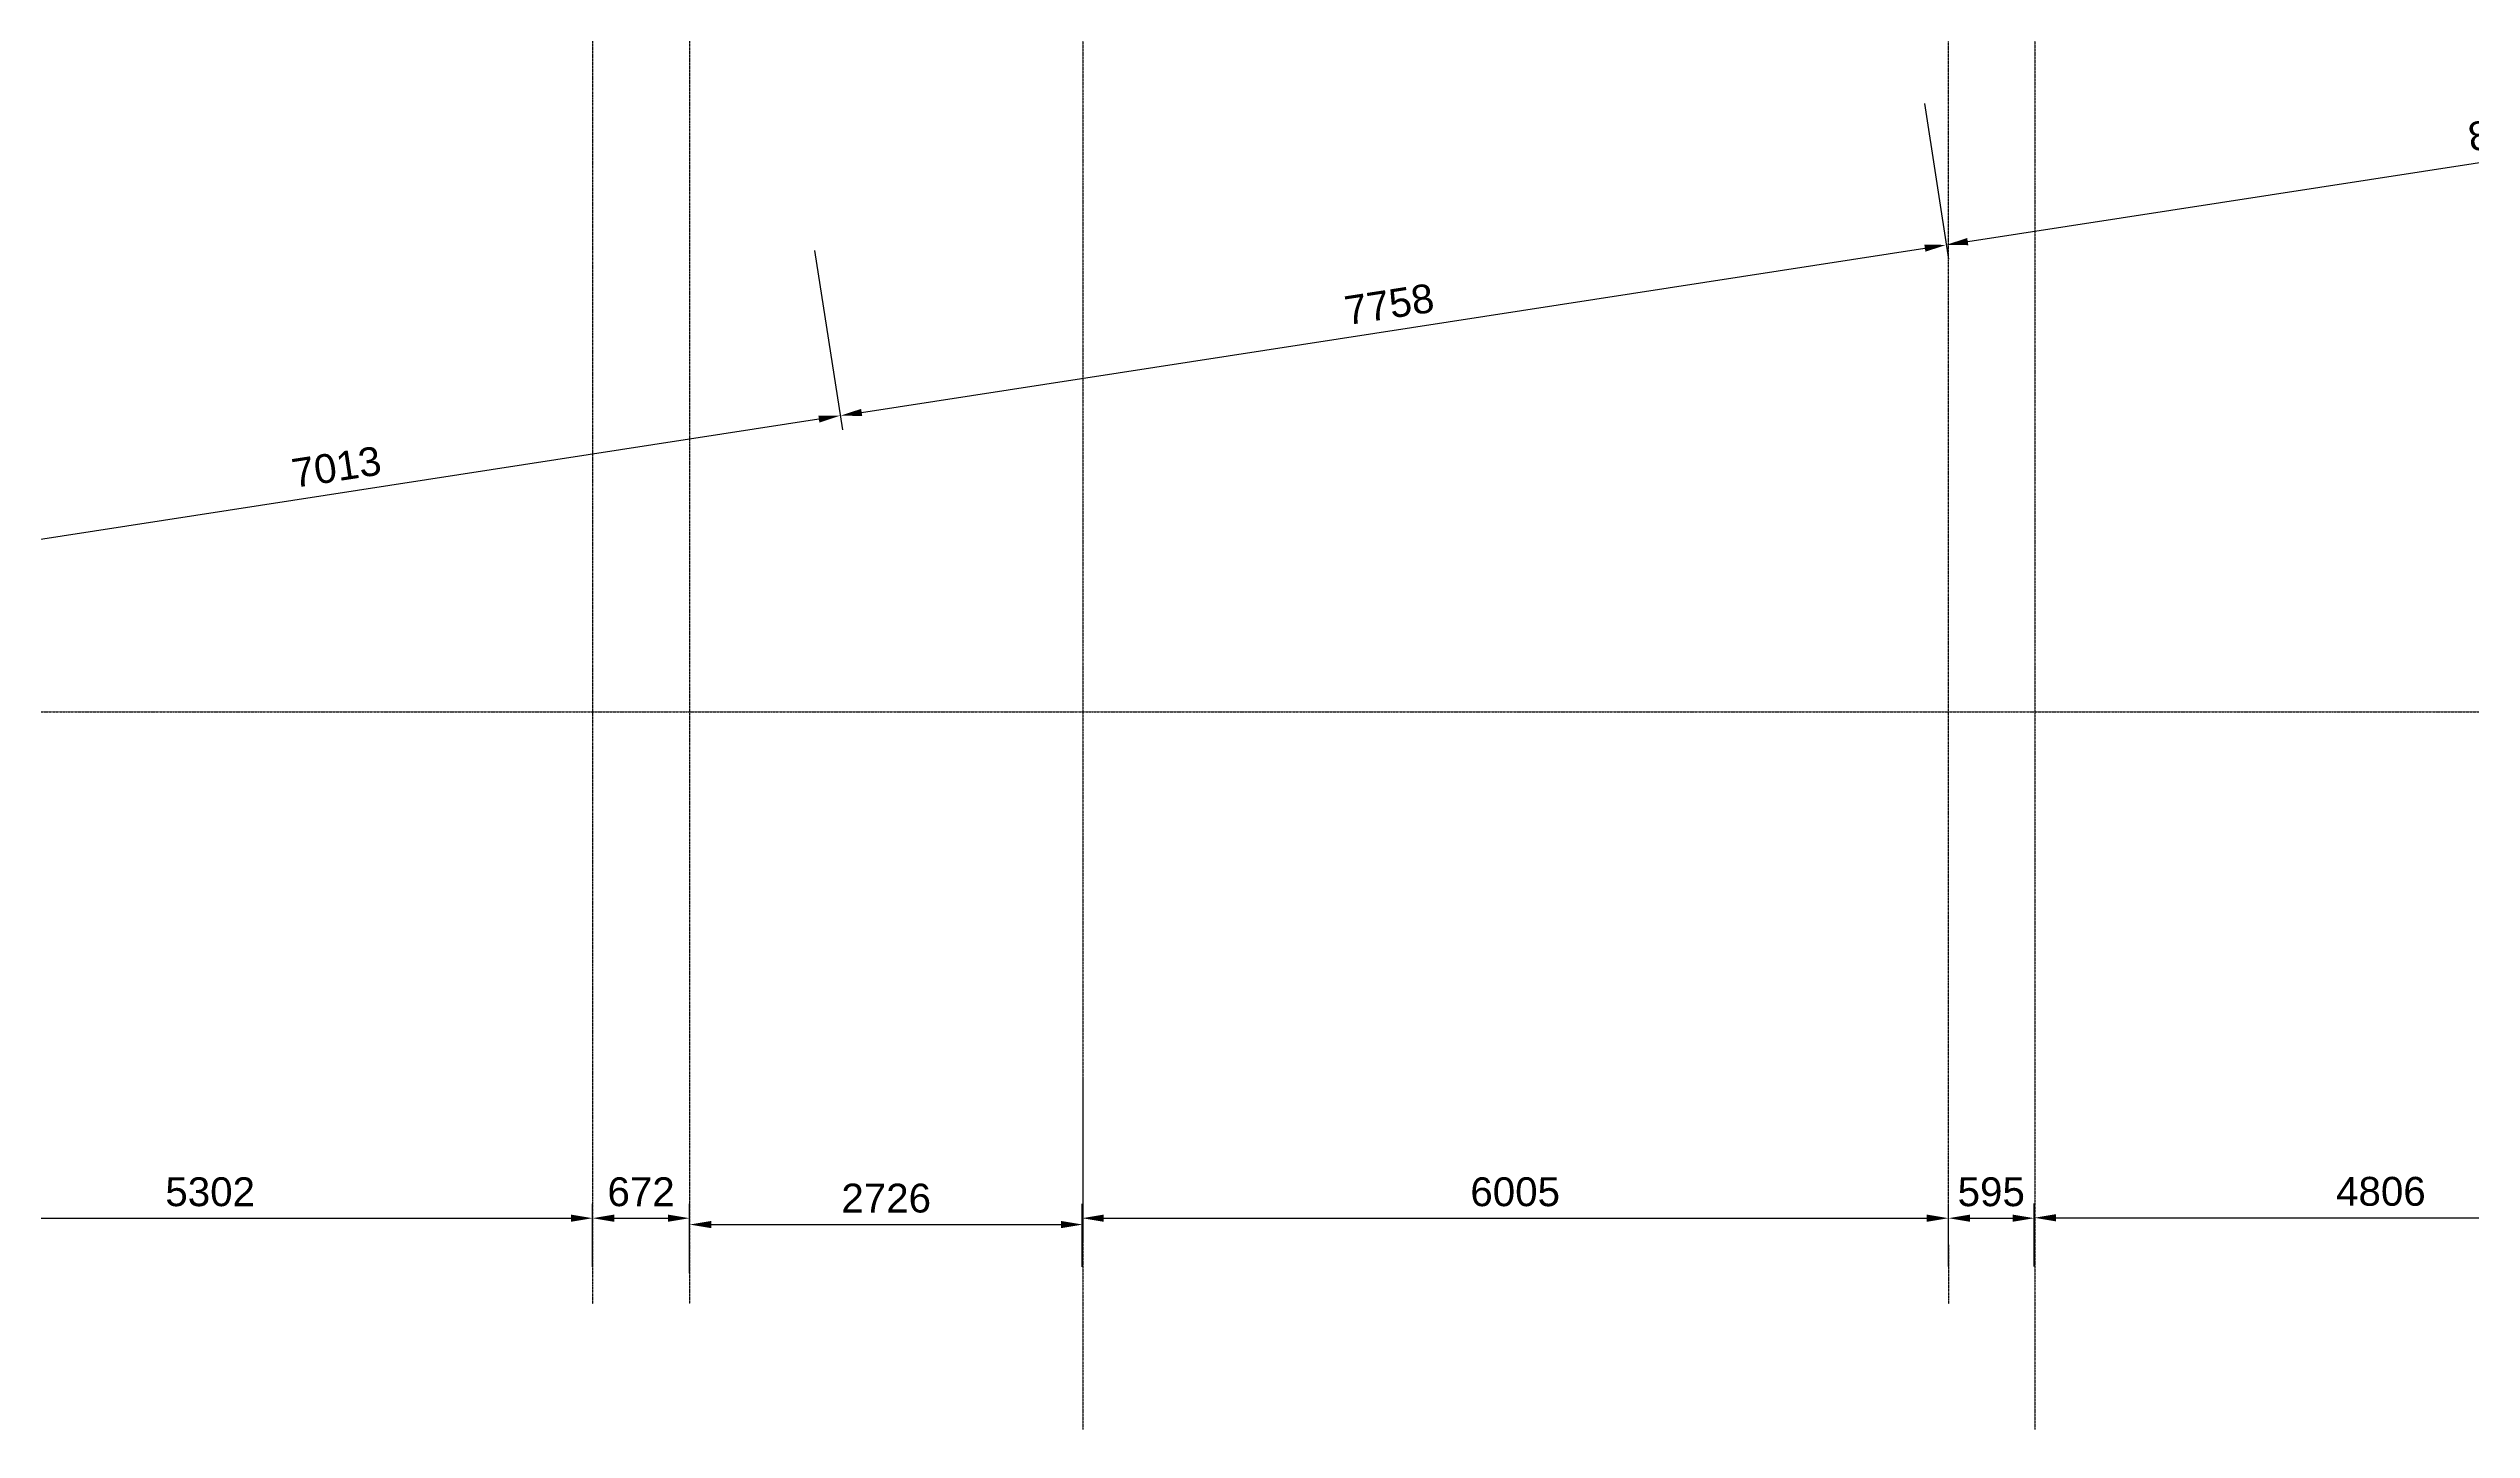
# Model space of a CAD drawing. Header units: millimetres. Extents: x -241278 to 318497, y -110515 to 29234.
# Drawn here: x 19422 to 36218, y -16648 to -7073 of the extents above; entities that cross this region are included whole.
import ezdxf
from ezdxf import colors
from ezdxf.entities.mleader import LeaderData, LeaderLine
from ezdxf.math import Vec2, Vec3

# ---------------------------------------------------------------- set-up
doc = ezdxf.new("R2010")
doc.units = ezdxf.units.MM
doc.header["$LTSCALE"] = 0.1
doc.linetypes.add('CENTERX2', pattern=[101.6, 63.5, -12.7, 12.7, -12.7])
doc.layers.add('SIM-COTAS', color=1, linetype='Continuous')
doc.layers.add('SIM-EJES', color=8, linetype='CENTERX2')
doc.styles.get("Standard").update_dxf_attribs({"font": 'arial.ttf'})
doc.dimstyles.new('EE 1_STANDAR', dxfattribs={"dimtxt": 2, "dimasz": 1.5, "dimexe": 1, "dimexo": 0.5, "dimgap": 0.8, "dimtad": 1, "dimdec": 0, "dimdsep": 46, "dimtxsty": 'Standard', "dimcen": 0.09, "dimclrd": 256, "dimclre": 256, "dimclrt": 2, "dimadec": 0, "dimazin": 0, "dimtfac": 1, "dimtdec": 0, "dimtix": 1, "dimtmove": 0, "dimatfit": 2, "dimfxl": 1, "dimtolj": 1, "dimlwd": -1, "dimlwe": -1, "dimarcsym": 1})

# ---------------------------------------------------------------- blocks, each defined once
blk = doc.blocks.new('*D479')
at = {"layer": 'SIM-COTAS', "transparency": 16777216}
for p, q in [((17891, -15494), (17891, -15083)), ((23194, -15520), (23194, -15083)), ((18041, -15183), (23044, -15183))]:
    blk.add_line(p, q, dxfattribs=at)
for points in [[(18041, -15158), (18041, -15208), (17891, -15183)], [(23044, -15158), (23044, -15208), (23194, -15183)]]:
    blk.add_solid(points, dxfattribs=at)
at = {"layer": 'SIM-COTAS', "color": 2, "transparency": 16777216, "insert": (20543, -15001), "char_height": 200, "attachment_point": 5, "bg_fill": 3, "box_fill_scale": 1.1, "bg_fill_color": 256, "bg_fill_true_color": 13158600, "bg_fill_transparency": 0}
blk.add_mtext('\\A1;5302', dxfattribs=at)
blk = doc.blocks.new('*D478')
at = {"layer": 'SIM-COTAS', "transparency": 16777216}
for p, q in [((26587, -15520), (26587, -15083)), ((32592, -15517), (32592, -15083)), ((26737, -15183), (32442, -15183))]:
    blk.add_line(p, q, dxfattribs=at)
for points in [[(26737, -15158), (26737, -15208), (26587, -15183)], [(32442, -15158), (32442, -15208), (32592, -15183)]]:
    blk.add_solid(points, dxfattribs=at)
at = {"layer": 'SIM-COTAS', "color": 2, "transparency": 16777216, "insert": (29589, -15001), "char_height": 200, "attachment_point": 5, "bg_fill": 3, "box_fill_scale": 1.1, "bg_fill_color": 256, "bg_fill_true_color": 13158600, "bg_fill_transparency": 0}
blk.add_mtext('\\A1;6005', dxfattribs=at)
blk = doc.blocks.new('*D463')
at = {"layer": 'SIM-COTAS', "transparency": 16777216}
for p, q in [((33187, -15517), (33187, -15080)), ((37992, -15659), (37992, -15080)), ((33337, -15180), (37842, -15180))]:
    blk.add_line(p, q, dxfattribs=at)
for points in [[(33337, -15155), (33337, -15205), (33187, -15180)], [(37842, -15155), (37842, -15205), (37992, -15180)]]:
    blk.add_solid(points, dxfattribs=at)
at = {"layer": 'SIM-COTAS', "color": 2, "transparency": 16777216, "insert": (35590, -14998), "char_height": 200, "attachment_point": 5, "bg_fill": 3, "box_fill_scale": 1.1, "bg_fill_color": 256, "bg_fill_true_color": 13158600, "bg_fill_transparency": 0}
blk.add_mtext('\\A1;4806', dxfattribs=at)
blk = doc.blocks.new('*D459')
at = {"layer": 'SIM-COTAS', "transparency": 16777216}
for p, q in [((23194, -15520), (23194, -15083)), ((23866, -15563), (23866, -15083)), ((23344, -15183), (23716, -15183))]:
    blk.add_line(p, q, dxfattribs=at)
for points in [[(23344, -15158), (23344, -15208), (23194, -15183)], [(23716, -15158), (23716, -15208), (23866, -15183)]]:
    blk.add_solid(points, dxfattribs=at)
at = {"layer": 'SIM-COTAS', "color": 2, "transparency": 16777216, "insert": (23530, -15001), "char_height": 200, "attachment_point": 5, "bg_fill": 3, "box_fill_scale": 1.1, "bg_fill_color": 256, "bg_fill_true_color": 13158600, "bg_fill_transparency": 0}
blk.add_mtext('\\A1;672', dxfattribs=at)
blk = doc.blocks.new('*D458')
at = {"layer": 'SIM-COTAS', "transparency": 16777216}
for p, q in [((26591, -14215), (26591, -15327)), ((23866, -15563), (23866, -15127)), ((24016, -15227), (26441, -15227))]:
    blk.add_line(p, q, dxfattribs=at)
for points in [[(24016, -15202), (24016, -15252), (23866, -15227)], [(26441, -15202), (26441, -15252), (26591, -15227)]]:
    blk.add_solid(points, dxfattribs=at)
at = {"layer": 'SIM-COTAS', "color": 2, "transparency": 16777216, "insert": (25229, -15045), "char_height": 200, "attachment_point": 5, "bg_fill": 3, "box_fill_scale": 1.1, "bg_fill_color": 256, "bg_fill_true_color": 13158600, "bg_fill_transparency": 0}
blk.add_mtext('\\A1;2726', dxfattribs=at)
blk = doc.blocks.new('*D457')
at = {"layer": 'SIM-COTAS', "transparency": 16777216}
for p, q in [((32592, -15517), (32592, -15083)), ((33187, -15517), (33187, -15083)), ((32742, -15183), (33037, -15183))]:
    blk.add_line(p, q, dxfattribs=at)
for points in [[(32742, -15158), (32742, -15208), (32592, -15183)], [(33037, -15158), (33037, -15208), (33187, -15183)]]:
    blk.add_solid(points, dxfattribs=at)
at = {"layer": 'SIM-COTAS', "color": 2, "transparency": 16777216, "insert": (32889, -15001), "char_height": 200, "attachment_point": 5, "bg_fill": 3, "box_fill_scale": 1.1, "bg_fill_color": 256, "bg_fill_true_color": 13158600, "bg_fill_transparency": 0}
blk.add_mtext('\\A1;595', dxfattribs=at)
blk = doc.blocks.new('*D370')
at = {"layer": 'SIM-COTAS', "transparency": 16777216}
for p, q in [((24733, -8473), (24926, -9718)), ((17803, -9544), (17995, -10789)), ((18128, -10667), (24762, -9642))]:
    blk.add_line(p, q, dxfattribs=at)
for points in [[(24759, -9618), (24766, -9667), (24911, -9619)], [(18125, -10643), (18132, -10692), (17980, -10690)]]:
    blk.add_solid(points, dxfattribs=at)
at = {"layer": 'SIM-COTAS', "color": 2, "transparency": 16777216, "insert": (21418, -9975), "char_height": 200, "attachment_point": 5, "rotation": 8.7838, "bg_fill": 3, "box_fill_scale": 1.1, "bg_fill_color": 256, "bg_fill_true_color": 13158600, "bg_fill_transparency": 0}
blk.add_mtext('\\A1;7013', dxfattribs=at)
blk = doc.blocks.new('*D369')
at = {"layer": 'SIM-COTAS', "transparency": 16777216}
for p, q in [((40382, -6553), (40499, -7312)), ((32726, -8412), (40335, -7236)), ((32426, -7455), (32593, -8534))]:
    blk.add_line(p, q, dxfattribs=at)
for points in [[(40332, -7211), (40339, -7261), (40484, -7213)], [(32722, -8387), (32730, -8437), (32577, -8435)]]:
    blk.add_solid(points, dxfattribs=at)
at = {"layer": 'SIM-COTAS', "color": 2, "transparency": 16777216, "insert": (36503, -7644), "char_height": 200, "attachment_point": 5, "rotation": 8.7838, "bg_fill": 3, "box_fill_scale": 1.1, "bg_fill_color": 256, "bg_fill_true_color": 13158600, "bg_fill_transparency": 0}
blk.add_mtext('\\A1;8000', dxfattribs=at)
blk = doc.blocks.new('*D367')
at = {"layer": 'SIM-COTAS', "transparency": 16777216}
for p, q in [((32426, -7455), (32593, -8534)), ((24733, -8473), (24926, -9718)), ((25059, -9597), (32429, -8458))]:
    blk.add_line(p, q, dxfattribs=at)
for points in [[(32425, -8433), (32433, -8482), (32577, -8435)], [(25055, -9572), (25063, -9621), (24911, -9619)]]:
    blk.add_solid(points, dxfattribs=at)
at = {"layer": 'SIM-COTAS', "color": 2, "transparency": 16777216, "insert": (28716, -8847), "char_height": 200, "attachment_point": 5, "rotation": 8.7838, "bg_fill": 3, "box_fill_scale": 1.1, "bg_fill_color": 256, "bg_fill_true_color": 13158600, "bg_fill_transparency": 0}
blk.add_mtext('\\A1;7758', dxfattribs=at)
blk = doc.blocks.new('*D598')
at = {"layer": 'SIM-COTAS', "color": 2, "transparency": 16777216, "insert": (19567, 3063), "char_height": 200, "attachment_point": 5, "rotation": 7.6305, "bg_fill": 3, "box_fill_scale": 1.1, "bg_fill_color": 256, "bg_fill_true_color": 13158600, "bg_fill_transparency": 0}
blk.add_mtext('\\A1;60196', dxfattribs=at)

msp = doc.modelspace()

# ---------------------------------------------------------------- linework, layer by layer
at = {"layer": 'SIM-COTAS'}
msp.add_lwpolyline([(12387.6, -10314.7, 0.0115862), (13084, -10167.8, 0.0967161), (16366.7, -8810.7), (17152.1, -8189.1, -0.264433), (36638.5, -5086, -0.0866961), (41006.5, -8691.8), (41012.3, -8687)], format="xyb", dxfattribs=at)
at = {"layer": 'SIM-EJES'}
for p, q in [((26591.5, 28268.8), (26591.5, -16648.3)), ((33191.5, 28268.8), (33191.5, -16648.3)), ((23863.9, 6637.1), (23865.5, -15776.3)), ((-10163.9, -11672.6), (63306.1, -11672.6))]:
    msp.add_line(p, q, dxfattribs=at)

# ---------------------------------------------------------------- dimensions: what is measured, and where the dimension line sits
at = {"layer": 'SIM-COTAS'}
dim = msp.add_linear_dim(base=(23193.8, -15183.5), p1=(17891.5, -15544.1), p2=(23193.8, -15570.2), dimstyle='EE 1_STANDAR', override={"dimfxl": 0.0015, "dimtfill": 1}, dxfattribs=at)
dim.commit()
dim.dimension.update_dxf_attribs({"geometry": '*D479', "text_midpoint": (20542.6, -15001.3)})

# ---------------------------------------------------------------- leaders
at = {"layer": 'SIM-COTAS', "linetype": 'Continuous'}
ml = msp.add_multileader_mtext('Standard', dxfattribs=at)
ml.set_content('\\A1;{\\C2;COLUMNA\\PPTE Ø6"x3/16"}', color=256)
ml.set_leader_properties()
ml.build(insert=Vec2(0, 0))
ml.multileader.update_dxf_attribs({"dogleg_length": 0.0025, "arrow_head_size": 200, "scale": 100})
ctx = ml.context
ctx.base_point, ctx.scale, ctx.char_height, ctx.arrow_head_size, ctx.landing_gap_size, ctx.plane_origin = Vec3(42232.3, -11977.7), 100, 200, 200, 100, Vec3(20125.6, -6132.2)
ctx.text_align_type = 2
notes = []
notes.append((ctx, [(1, (1, 1, 0), (44576.9, -11977.7), (-1, 0), 303.7, [(0, [(48122.2, -8862)], 0, [])])]))
ctx.mtext.insert, ctx.mtext.width, ctx.mtext.defined_height, ctx.mtext.alignment, ctx.mtext.flow_direction = Vec3(44173.3, -11873.7), 2060.123, 822.2, 3, 5
for ctx, leaders in notes:
    for number, flags, end, landing, length, lines in leaders:
        leader = LeaderData()
        leader.index, (leader.has_last_leader_line, leader.has_dogleg_vector, leader.attachment_direction) = number, flags
        leader.last_leader_point, leader.dogleg_vector, leader.dogleg_length = Vec3(end), Vec3(landing), length
        for number, points, colour, breaks in lines:
            line = LeaderLine()
            line.index, line.vertices, line.color, line.breaks = number, Vec3.list(points), colors.encode_raw_color(colour), breaks
            leader.lines.append(line)
        ctx.leaders.append(leader)

# ---------------------------------------------------------------- next in the draw order: linework, layer by layer
at = {"layer": 'SIM-EJES'}
msp.add_line((23192.2, 1493.5), (23193.8, -15776.3), dxfattribs=at)

# ---------------------------------------------------------------- next in the draw order: dimensions: what is measured, and where the dimension line sits
at = {"layer": 'SIM-COTAS'}
for base, p1, p2, picture, middle in [((32591.5, -15183.5), (26586.7, -15570), (32591.5, -15566.7), '*D478', (29589.1, -15001.3)), ((37992.4, -15180.2), (33186.7, -15566.7), (37992.4, -15709.2), '*D463', (35589.5, -14998))]:
    dim = msp.add_linear_dim(base=base, p1=p1, p2=p2, dimstyle='EE 1_STANDAR', override={"dimfxl": 0.0015, "dimtfill": 1}, dxfattribs=at)
    dim.commit()
    dim.dimension.update_dxf_attribs({"geometry": picture, "text_midpoint": middle})

# ---------------------------------------------------------------- next in the draw order: linework, layer by layer
at = {"layer": 'SIM-EJES'}
msp.add_line((32590, 1711.4), (32591.6, -15776.3), dxfattribs=at)

# ---------------------------------------------------------------- next in the draw order: dimensions: what is measured, and where the dimension line sits
at = {"layer": 'SIM-COTAS'}
dim = msp.add_linear_dim(base=(24910.6, -9619.5), p1=(17795.4, -9494.6), p2=(24725.8, -8423.7), angle=8.78377, dimstyle='EE 1_STANDAR', override={"dimfxl": 0.0015, "dimtfill": 1}, dxfattribs=at)
dim.commit()
dim.dimension.update_dxf_attribs({"geometry": '*D370', "text_midpoint": (21417.5, -9974.9)})
dim = msp.add_linear_dim(base=(23865.5, -15183.5), p1=(23193.8, -15570.2), p2=(23865.5, -15613.5), dimstyle='EE 1_STANDAR', override={"dimfxl": 0.0015, "dimtfill": 1}, dxfattribs=at)
dim.commit()
dim.dimension.update_dxf_attribs({"geometry": '*D459', "text_midpoint": (23529.7, -15183.5), "dimtype": 160})

# ---------------------------------------------------------------- next in the draw order: dimensions: what is measured, and where the dimension line sits
dim = msp.add_linear_dim(base=(40483.6, -7213.1), p1=(32418.5, -7406), p2=(40374, -6504), angle=8.78377, dimstyle='EE 1_STANDAR', override={"dimfxl": 0.0015, "dimtfill": 1}, dxfattribs=at)
dim.commit()
dim.dimension.update_dxf_attribs({"geometry": '*D369', "text_midpoint": (36502.7, -7644)})
dim = msp.add_linear_dim(base=(26591.5, -15226.9), p1=(23865.5, -15613.5), p2=(26591.5, -14165.1), dimstyle='EE 1_STANDAR', override={"dimfxl": 0.0015, "dimtfill": 1}, dxfattribs=at)
dim.commit()
dim.dimension.update_dxf_attribs({"geometry": '*D458', "text_midpoint": (25228.5, -15044.8)})
dim = msp.add_linear_dim(base=(33186.7, -15183.5), p1=(32591.5, -15566.7), p2=(33186.7, -15566.7), dimstyle='EE 1_STANDAR', override={"dimfxl": 0.0015, "dimtfill": 1}, dxfattribs=at)
dim.commit()
dim.dimension.update_dxf_attribs({"geometry": '*D457', "text_midpoint": (32889.1, -15183.5), "dimtype": 160})

# ---------------------------------------------------------------- next in the draw order: dimensions: what is measured, and where the dimension line sits
dim = msp.add_linear_dim(base=(32577.5, -8434.8), p1=(24725.8, -8423.7), p2=(32418.5, -7406), angle=8.78377, dimstyle='EE 1_STANDAR', override={"dimfxl": 0.0015, "dimtfill": 1}, dxfattribs=at)
dim.commit()
dim.dimension.update_dxf_attribs({"geometry": '*D367', "text_midpoint": (28716.2, -8847.1)})

# ---------------------------------------------------------------- next in the draw order: dimensions: what is measured, and where the dimension line sits
dim = msp.add_linear_dim(base=(-10240.5, -1114), p1=(51444.3, -8212.1, 0), p2=(-5861.1, -33802.6), angle=7.63055, dimstyle='EE 1_STANDAR', override={"dimse1": 1, "dimse2": 1, "dimsd1": 1, "dimsd2": 1, "dimfxl": 0.0015, "dimtfill": 1}, dxfattribs=at)
dim.commit()
dim.dimension.update_dxf_attribs({"geometry": '*D598', "text_midpoint": (19566.9, 3063)})

doc.saveas('drawing.dxf')
